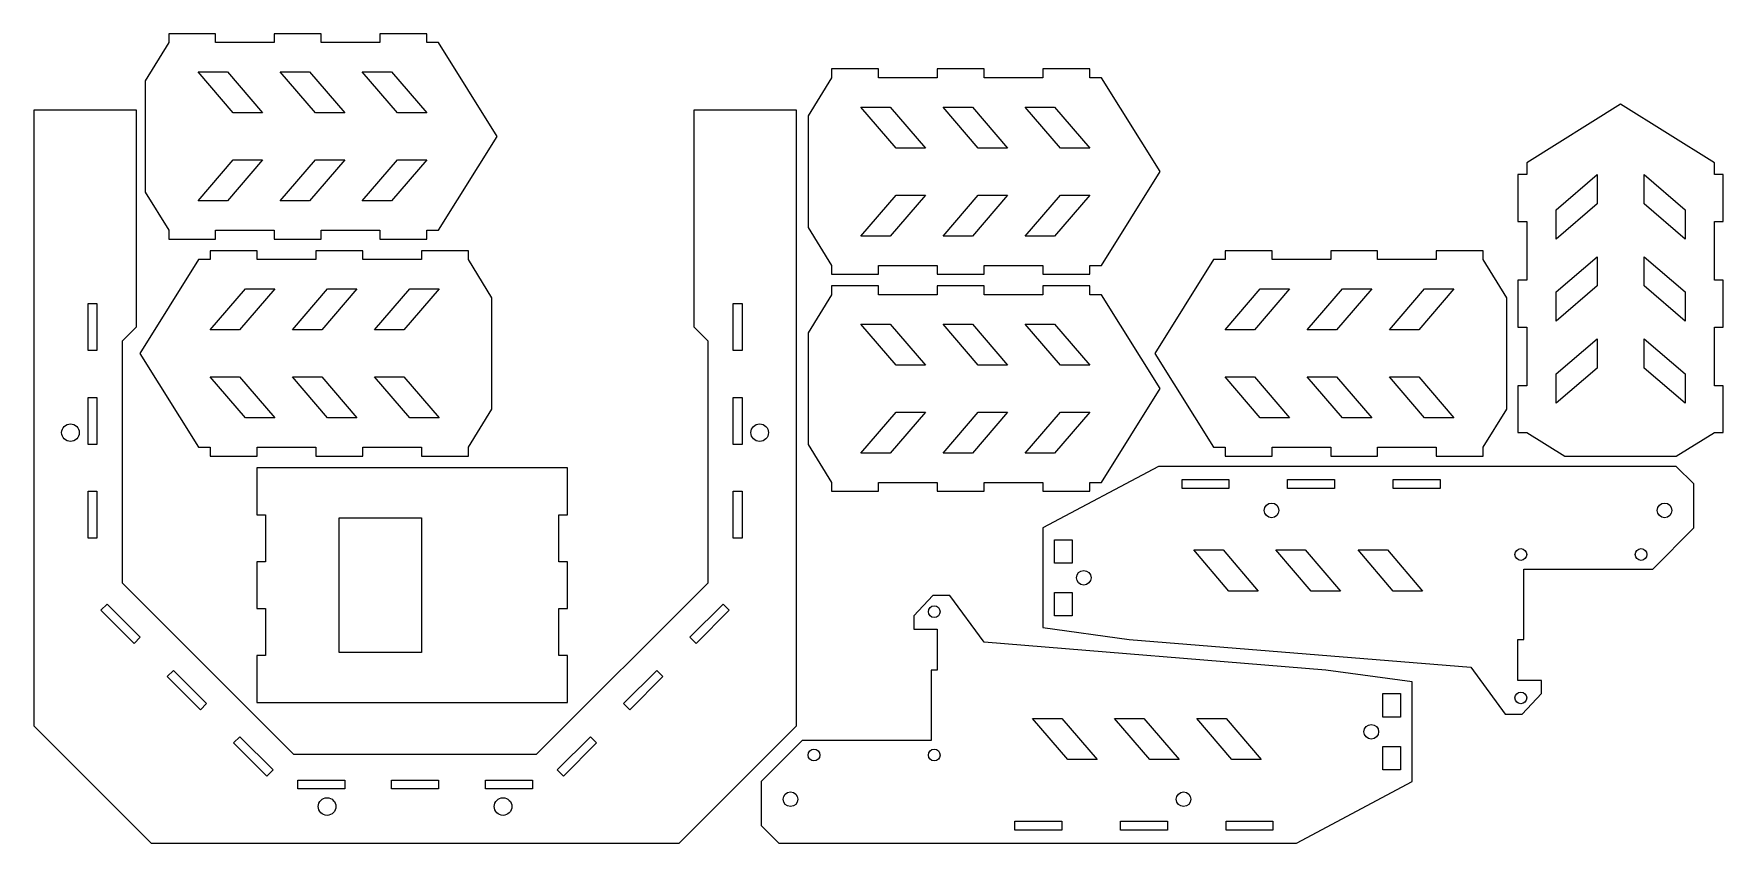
# Model space of a CAD drawing. Header units: millimetres. Extents: x 4 to 292, y 4 to 142.
import ezdxf

# ---------------------------------------------------------------- set-up
doc = ezdxf.new("R2010")
doc.units = ezdxf.units.MM
for name, color, linetype in [('chassis_diagonal_back_left__001', 7, 'Continuous'), ('foot_back__002', 7, 'Continuous'), ('foot_back__005', 7, 'Continuous'), ('foot_outer__001', 7, 'Continuous'), ('foot_outer__002', 7, 'Continuous'), ('foot_outer__003', 7, 'Continuous'), ('foot_outer__004', 7, 'Continuous'), ('foot_outer__005', 7, 'Continuous'), ('foot_outer__006', 7, 'Continuous'), ('torso_layer_3__001', 7, 'Continuous')]:
    doc.layers.add(name, color=color, linetype=linetype)

msp = doc.modelspace()

# ---------------------------------------------------------------- linework, layer by layer
at = {"layer": 'chassis_diagonal_back_left__001'}
for p, q in [((94.52, 67.52), (41.52, 67.52)), ((41.52, 67.52), (41.52, 59.52)), ((94.52, 59.52), (94.52, 67.52)), ((41.52, 59.52), (43.02, 59.52)), ((43.02, 59.52), (43.02, 51.52)), ((55.6, 36.02), (55.6, 59.02)), ((55.6, 59.02), (69.6, 59.02)), ((69.6, 59.02), (69.6, 36.02)), ((93.02, 51.52), (93.02, 59.52)), ((93.02, 59.52), (94.52, 59.52)), ((43.02, 51.52), (41.52, 51.52)), ((41.52, 51.52), (41.52, 43.52)), ((94.52, 51.52), (93.02, 51.52)), ((94.52, 43.52), (94.52, 51.52)), ((41.52, 43.52), (43.02, 43.52)), ((43.02, 43.52), (43.02, 35.52)), ((93.02, 35.52), (93.02, 43.52)), ((93.02, 43.52), (94.52, 43.52)), ((43.02, 35.52), (41.52, 35.52)), ((41.52, 35.52), (41.52, 27.52)), ((69.6, 36.02), (55.6, 36.02)), ((94.52, 35.52), (93.02, 35.52)), ((94.52, 27.52), (94.52, 35.52)), ((41.52, 27.52), (94.52, 27.52))]:
    msp.add_line(p, q, dxfattribs=at)
at = {"layer": 'foot_back__002'}
for p, q in [((156.77, 45.77), (153.52, 42.27)), ((159.7, 45.77), (156.77, 45.77)), ((165.52, 37.77), (159.7, 45.77)), ((153.52, 42.27), (153.52, 40.02)), ((153.52, 40.02), (157.52, 40.02)), ((157.52, 40.02), (157.52, 33.02)), ((223.77, 33.02), (165.52, 37.77)), ((157.52, 33.02), (156.52, 33.02)), ((156.52, 33.02), (156.52, 21.02)), ((238.52, 31.02), (223.77, 33.02)), ((233.52, 25.02), (233.52, 29.02)), ((233.52, 29.02), (236.52, 29.02)), ((236.52, 29.02), (236.52, 25.02)), ((238.52, 14.02), (238.52, 31.02)), ((179.77, 17.77), (173.77, 24.77)), ((173.77, 24.77), (178.77, 24.77)), ((178.77, 24.77), (184.77, 17.77)), ((193.77, 17.77), (187.77, 24.77)), ((187.77, 24.77), (192.77, 24.77)), ((192.77, 24.77), (198.77, 17.77)), ((207.77, 17.77), (201.77, 24.77)), ((201.77, 24.77), (206.77, 24.77)), ((206.77, 24.77), (212.77, 17.77)), ((236.52, 25.02), (233.52, 25.02)), ((134.52, 21.02), (127.52, 14.02)), ((156.52, 21.02), (134.52, 21.02)), ((184.77, 17.77), (179.77, 17.77)), ((198.77, 17.77), (193.77, 17.77)), ((212.77, 17.77), (207.77, 17.77)), ((233.52, 16.02), (233.52, 20.02)), ((233.52, 20.02), (236.52, 20.02)), ((236.52, 20.02), (236.52, 16.02)), ((236.52, 16.02), (233.52, 16.02)), ((127.52, 14.02), (127.52, 6.52)), ((218.77, 3.52), (238.52, 14.02)), ((127.52, 6.52), (130.52, 3.52)), ((170.77, 5.77), (170.77, 7.27)), ((170.77, 7.27), (178.77, 7.27)), ((178.77, 5.77), (170.77, 5.77)), ((178.77, 7.27), (178.77, 5.77)), ((188.77, 5.77), (188.77, 7.27)), ((188.77, 7.27), (196.77, 7.27)), ((196.77, 5.77), (188.77, 5.77)), ((196.77, 7.27), (196.77, 5.77)), ((206.77, 5.77), (206.77, 7.27)), ((206.77, 7.27), (214.77, 7.27)), ((214.77, 5.77), (206.77, 5.77)), ((214.77, 7.27), (214.77, 5.77)), ((130.52, 3.52), (218.77, 3.52))]:
    msp.add_line(p, q, dxfattribs=at)
for centre, radius in [((157.02, 42.99), 1), ((231.52, 22.52), 1.25), ((136.52, 18.55), 1), ((157.02, 18.55), 1), ((132.52, 11.02), 1.25), ((199.52, 11.02), 1.25)]:
    msp.add_circle(centre, radius, dxfattribs=at)
at = {"layer": 'foot_back__005'}
for p, q in [((195.27, 67.77), (175.52, 57.27)), ((283.52, 67.77), (195.27, 67.77)), ((286.52, 64.77), (283.52, 67.77)), ((199.27, 65.52), (207.27, 65.52)), ((199.27, 64.02), (199.27, 65.52)), ((207.27, 64.02), (199.27, 64.02)), ((207.27, 65.52), (207.27, 64.02)), ((217.27, 65.52), (225.27, 65.52)), ((217.27, 64.02), (217.27, 65.52)), ((225.27, 64.02), (217.27, 64.02)), ((225.27, 65.52), (225.27, 64.02)), ((235.27, 65.52), (243.27, 65.52)), ((235.27, 64.02), (235.27, 65.52)), ((243.27, 64.02), (235.27, 64.02)), ((243.27, 65.52), (243.27, 64.02)), ((286.52, 57.27), (286.52, 64.77)), ((175.52, 57.27), (175.52, 40.27)), ((177.52, 55.27), (180.52, 55.27)), ((177.52, 51.27), (177.52, 55.27)), ((180.52, 55.27), (180.52, 51.27)), ((279.52, 50.27), (286.52, 57.27)), ((201.27, 53.52), (206.27, 53.52)), ((207.27, 46.52), (201.27, 53.52)), ((206.27, 53.52), (212.27, 46.52)), ((215.27, 53.52), (220.27, 53.52)), ((221.27, 46.52), (215.27, 53.52)), ((220.27, 53.52), (226.27, 46.52)), ((229.27, 53.52), (234.27, 53.52)), ((235.27, 46.52), (229.27, 53.52)), ((234.27, 53.52), (240.27, 46.52)), ((180.52, 51.27), (177.52, 51.27)), ((257.52, 38.27), (257.52, 50.27)), ((257.52, 50.27), (279.52, 50.27)), ((177.52, 46.27), (180.52, 46.27)), ((177.52, 42.27), (177.52, 46.27)), ((180.52, 46.27), (180.52, 42.27)), ((212.27, 46.52), (207.27, 46.52)), ((226.27, 46.52), (221.27, 46.52)), ((240.27, 46.52), (235.27, 46.52)), ((180.52, 42.27), (177.52, 42.27)), ((175.52, 40.27), (190.27, 38.27)), ((190.27, 38.27), (248.52, 33.52)), ((256.52, 31.27), (256.52, 38.27)), ((256.52, 38.27), (257.52, 38.27)), ((248.52, 33.52), (254.34, 25.52)), ((260.52, 31.27), (256.52, 31.27)), ((257.27, 25.52), (260.52, 29.02)), ((260.52, 29.02), (260.52, 31.27)), ((254.34, 25.52), (257.27, 25.52))]:
    msp.add_line(p, q, dxfattribs=at)
for centre, radius in [((214.52, 60.27), 1.25), ((281.52, 60.27), 1.25), ((257.02, 52.74), 1), ((277.52, 52.74), 1), ((182.52, 48.77), 1.25), ((257.02, 28.29), 1)]:
    msp.add_circle(centre, radius, dxfattribs=at)
at = {"layer": 'foot_outer__001'}
for p, q in [((214.61, 104.52), (206.61, 104.52)), ((206.61, 104.52), (206.61, 103.02)), ((214.61, 103.02), (214.61, 104.52)), ((232.61, 104.52), (224.61, 104.52)), ((224.61, 104.52), (224.61, 103.02)), ((232.61, 103.02), (232.61, 104.52)), ((250.61, 104.52), (242.61, 104.52)), ((242.61, 104.52), (242.61, 103.02)), ((250.61, 103.02), (250.61, 104.52)), ((204.61, 103.02), (194.61, 87.02)), ((206.61, 103.02), (204.61, 103.02)), ((224.61, 103.02), (214.61, 103.02)), ((242.61, 103.02), (232.61, 103.02)), ((254.61, 96.52), (250.61, 103.02)), ((206.61, 91.02), (212.61, 98.02)), ((217.61, 98.02), (211.61, 91.02)), ((212.61, 98.02), (217.61, 98.02)), ((220.61, 91.02), (226.61, 98.02)), ((231.61, 98.02), (225.61, 91.02)), ((226.61, 98.02), (231.61, 98.02)), ((234.61, 91.02), (240.61, 98.02)), ((245.61, 98.02), (239.61, 91.02)), ((240.61, 98.02), (245.61, 98.02)), ((254.61, 77.52), (254.61, 96.52)), ((211.61, 91.02), (206.61, 91.02)), ((225.61, 91.02), (220.61, 91.02)), ((239.61, 91.02), (234.61, 91.02)), ((194.61, 87.02), (204.61, 71.02)), ((206.61, 83.02), (211.61, 83.02)), ((212.61, 76.02), (206.61, 83.02)), ((211.61, 83.02), (217.61, 76.02)), ((220.61, 83.02), (225.61, 83.02)), ((226.61, 76.02), (220.61, 83.02)), ((225.61, 83.02), (231.61, 76.02)), ((234.61, 83.02), (239.61, 83.02)), ((240.61, 76.02), (234.61, 83.02)), ((239.61, 83.02), (245.61, 76.02)), ((217.61, 76.02), (212.61, 76.02)), ((231.61, 76.02), (226.61, 76.02)), ((245.61, 76.02), (240.61, 76.02)), ((250.61, 71.02), (254.61, 77.52)), ((204.61, 71.02), (206.61, 71.02)), ((206.61, 71.02), (206.61, 69.52)), ((206.61, 69.52), (214.61, 69.52)), ((214.61, 69.52), (214.61, 71.02)), ((214.61, 71.02), (224.61, 71.02)), ((224.61, 71.02), (224.61, 69.52)), ((224.61, 69.52), (232.61, 69.52)), ((232.61, 69.52), (232.61, 71.02)), ((232.61, 71.02), (242.61, 71.02)), ((242.61, 71.02), (242.61, 69.52)), ((242.61, 69.52), (250.61, 69.52)), ((250.61, 69.52), (250.61, 71.02))]:
    msp.add_line(p, q, dxfattribs=at)
at = {"layer": 'foot_outer__002'}
for p, q in [((147.52, 98.52), (139.52, 98.52)), ((139.52, 98.52), (139.52, 97.02)), ((147.52, 97.02), (147.52, 98.52)), ((165.52, 98.52), (157.52, 98.52)), ((157.52, 98.52), (157.52, 97.02)), ((165.52, 97.02), (165.52, 98.52)), ((183.52, 98.52), (175.52, 98.52)), ((175.52, 98.52), (175.52, 97.02)), ((183.52, 97.02), (183.52, 98.52)), ((139.52, 97.02), (135.52, 90.52)), ((157.52, 97.02), (147.52, 97.02)), ((175.52, 97.02), (165.52, 97.02)), ((185.52, 97.02), (183.52, 97.02)), ((195.52, 81.02), (185.52, 97.02)), ((135.52, 90.52), (135.52, 71.52)), ((150.52, 85.02), (144.52, 92.02)), ((144.52, 92.02), (149.52, 92.02)), ((149.52, 92.02), (155.52, 85.02)), ((164.52, 85.02), (158.52, 92.02)), ((158.52, 92.02), (163.52, 92.02)), ((163.52, 92.02), (169.52, 85.02)), ((178.52, 85.02), (172.52, 92.02)), ((172.52, 92.02), (177.52, 92.02)), ((177.52, 92.02), (183.52, 85.02)), ((155.52, 85.02), (150.52, 85.02)), ((169.52, 85.02), (164.52, 85.02)), ((183.52, 85.02), (178.52, 85.02)), ((185.52, 65.02), (195.52, 81.02)), ((144.52, 70.02), (150.52, 77.02)), ((155.52, 77.02), (149.52, 70.02)), ((150.52, 77.02), (155.52, 77.02)), ((158.52, 70.02), (164.52, 77.02)), ((169.52, 77.02), (163.52, 70.02)), ((164.52, 77.02), (169.52, 77.02)), ((172.52, 70.02), (178.52, 77.02)), ((183.52, 77.02), (177.52, 70.02)), ((178.52, 77.02), (183.52, 77.02)), ((135.52, 71.52), (139.52, 65.02)), ((149.52, 70.02), (144.52, 70.02)), ((163.52, 70.02), (158.52, 70.02)), ((177.52, 70.02), (172.52, 70.02)), ((139.52, 65.02), (139.52, 63.52)), ((139.52, 63.52), (147.52, 63.52)), ((147.52, 63.52), (147.52, 65.02)), ((147.52, 65.02), (157.52, 65.02)), ((157.52, 65.02), (157.52, 63.52)), ((157.52, 63.52), (165.52, 63.52)), ((165.52, 63.52), (165.52, 65.02)), ((165.52, 65.02), (175.52, 65.02)), ((175.52, 65.02), (175.52, 63.52)), ((175.52, 63.52), (183.52, 63.52)), ((183.52, 63.52), (183.52, 65.02)), ((183.52, 65.02), (185.52, 65.02))]:
    msp.add_line(p, q, dxfattribs=at)
at = {"layer": 'foot_outer__003'}
for p, q in [((34.52, 141.52), (26.52, 141.52)), ((26.52, 141.52), (26.52, 140.02)), ((34.52, 140.02), (34.52, 141.52)), ((52.52, 141.52), (44.52, 141.52)), ((44.52, 141.52), (44.52, 140.02)), ((52.52, 140.02), (52.52, 141.52)), ((70.52, 141.52), (62.52, 141.52)), ((62.52, 141.52), (62.52, 140.02)), ((70.52, 140.02), (70.52, 141.52)), ((26.52, 140.02), (22.52, 133.52)), ((44.52, 140.02), (34.52, 140.02)), ((62.52, 140.02), (52.52, 140.02)), ((72.52, 140.02), (70.52, 140.02)), ((82.52, 124.02), (72.52, 140.02)), ((22.52, 133.52), (22.52, 114.52)), ((37.52, 128.02), (31.52, 135.02)), ((31.52, 135.02), (36.52, 135.02)), ((36.52, 135.02), (42.52, 128.02)), ((51.52, 128.02), (45.52, 135.02)), ((45.52, 135.02), (50.52, 135.02)), ((50.52, 135.02), (56.52, 128.02)), ((65.52, 128.02), (59.52, 135.02)), ((59.52, 135.02), (64.52, 135.02)), ((64.52, 135.02), (70.52, 128.02)), ((42.52, 128.02), (37.52, 128.02)), ((56.52, 128.02), (51.52, 128.02)), ((70.52, 128.02), (65.52, 128.02)), ((72.52, 108.02), (82.52, 124.02)), ((31.52, 113.02), (37.52, 120.02)), ((42.52, 120.02), (36.52, 113.02)), ((37.52, 120.02), (42.52, 120.02)), ((45.52, 113.02), (51.52, 120.02)), ((56.52, 120.02), (50.52, 113.02)), ((51.52, 120.02), (56.52, 120.02)), ((59.52, 113.02), (65.52, 120.02)), ((70.52, 120.02), (64.52, 113.02)), ((65.52, 120.02), (70.52, 120.02)), ((22.52, 114.52), (26.52, 108.02)), ((36.52, 113.02), (31.52, 113.02)), ((50.52, 113.02), (45.52, 113.02)), ((64.52, 113.02), (59.52, 113.02)), ((26.52, 108.02), (26.52, 106.52)), ((34.52, 106.52), (34.52, 108.02)), ((34.52, 108.02), (44.52, 108.02)), ((44.52, 108.02), (44.52, 106.52)), ((52.52, 106.52), (52.52, 108.02)), ((52.52, 108.02), (62.52, 108.02)), ((62.52, 108.02), (62.52, 106.52)), ((70.52, 106.52), (70.52, 108.02)), ((70.52, 108.02), (72.52, 108.02)), ((26.52, 106.52), (34.52, 106.52)), ((44.52, 106.52), (52.52, 106.52)), ((62.52, 106.52), (70.52, 106.52))]:
    msp.add_line(p, q, dxfattribs=at)
at = {"layer": 'foot_outer__004'}
for p, q in [((274.02, 129.52), (258.02, 119.52)), ((290.02, 119.52), (274.02, 129.52)), ((258.02, 119.52), (258.02, 117.52)), ((290.02, 117.52), (290.02, 119.52)), ((258.02, 117.52), (256.52, 117.52)), ((256.52, 117.52), (256.52, 109.52)), ((263.02, 111.52), (270.02, 117.52)), ((270.02, 117.52), (270.02, 112.52)), ((278.02, 112.52), (278.02, 117.52)), ((278.02, 117.52), (285.02, 111.52)), ((291.52, 117.52), (290.02, 117.52)), ((291.52, 109.52), (291.52, 117.52)), ((270.02, 112.52), (263.02, 106.52)), ((285.02, 106.52), (278.02, 112.52)), ((256.52, 109.52), (258.02, 109.52)), ((258.02, 109.52), (258.02, 99.52)), ((263.02, 106.52), (263.02, 111.52)), ((285.02, 111.52), (285.02, 106.52)), ((290.02, 99.52), (290.02, 109.52)), ((290.02, 109.52), (291.52, 109.52)), ((263.02, 97.52), (270.02, 103.52)), ((270.02, 103.52), (270.02, 98.52)), ((278.02, 98.52), (278.02, 103.52)), ((278.02, 103.52), (285.02, 97.52)), ((258.02, 99.52), (256.52, 99.52)), ((256.52, 99.52), (256.52, 91.52)), ((270.02, 98.52), (263.02, 92.52)), ((285.02, 92.52), (278.02, 98.52)), ((291.52, 99.52), (290.02, 99.52)), ((291.52, 91.52), (291.52, 99.52)), ((263.02, 92.52), (263.02, 97.52)), ((285.02, 97.52), (285.02, 92.52)), ((256.52, 91.52), (258.02, 91.52)), ((258.02, 91.52), (258.02, 81.52)), ((263.02, 83.52), (270.02, 89.52)), ((270.02, 89.52), (270.02, 84.52)), ((278.02, 84.52), (278.02, 89.52)), ((278.02, 89.52), (285.02, 83.52)), ((290.02, 81.52), (290.02, 91.52)), ((290.02, 91.52), (291.52, 91.52)), ((270.02, 84.52), (263.02, 78.52)), ((263.02, 78.52), (263.02, 83.52)), ((285.02, 78.52), (278.02, 84.52)), ((285.02, 83.52), (285.02, 78.52)), ((258.02, 81.52), (256.52, 81.52)), ((256.52, 81.52), (256.52, 73.52)), ((291.52, 81.52), (290.02, 81.52)), ((291.52, 73.52), (291.52, 81.52)), ((256.52, 73.52), (258.02, 73.52)), ((258.02, 73.52), (264.52, 69.52)), ((283.52, 69.52), (290.02, 73.52)), ((290.02, 73.52), (291.52, 73.52)), ((264.52, 69.52), (283.52, 69.52))]:
    msp.add_line(p, q, dxfattribs=at)
at = {"layer": 'foot_outer__005'}
for p, q in [((41.61, 104.52), (33.61, 104.52)), ((33.61, 104.52), (33.61, 103.02)), ((41.61, 103.02), (41.61, 104.52)), ((59.61, 104.52), (51.61, 104.52)), ((51.61, 104.52), (51.61, 103.02)), ((59.61, 103.02), (59.61, 104.52)), ((77.61, 104.52), (69.61, 104.52)), ((69.61, 104.52), (69.61, 103.02)), ((77.61, 103.02), (77.61, 104.52)), ((31.61, 103.02), (21.61, 87.02)), ((33.61, 103.02), (31.61, 103.02)), ((51.61, 103.02), (41.61, 103.02)), ((69.61, 103.02), (59.61, 103.02)), ((81.61, 96.52), (77.61, 103.02)), ((33.61, 91.02), (39.61, 98.02)), ((44.61, 98.02), (38.61, 91.02)), ((39.61, 98.02), (44.61, 98.02)), ((47.61, 91.02), (53.61, 98.02)), ((58.61, 98.02), (52.61, 91.02)), ((53.61, 98.02), (58.61, 98.02)), ((61.61, 91.02), (67.61, 98.02)), ((72.61, 98.02), (66.61, 91.02)), ((67.61, 98.02), (72.61, 98.02)), ((81.61, 77.52), (81.61, 96.52)), ((38.61, 91.02), (33.61, 91.02)), ((52.61, 91.02), (47.61, 91.02)), ((66.61, 91.02), (61.61, 91.02)), ((21.61, 87.02), (31.61, 71.02)), ((33.61, 83.02), (38.61, 83.02)), ((39.61, 76.02), (33.61, 83.02)), ((38.61, 83.02), (44.61, 76.02)), ((47.61, 83.02), (52.61, 83.02)), ((53.61, 76.02), (47.61, 83.02)), ((52.61, 83.02), (58.61, 76.02)), ((61.61, 83.02), (66.61, 83.02)), ((67.61, 76.02), (61.61, 83.02)), ((66.61, 83.02), (72.61, 76.02)), ((44.61, 76.02), (39.61, 76.02)), ((58.61, 76.02), (53.61, 76.02)), ((72.61, 76.02), (67.61, 76.02)), ((77.61, 71.02), (81.61, 77.52)), ((31.61, 71.02), (33.61, 71.02)), ((33.61, 71.02), (33.61, 69.52)), ((33.61, 69.52), (41.61, 69.52)), ((41.61, 69.52), (41.61, 71.02)), ((41.61, 71.02), (51.61, 71.02)), ((51.61, 71.02), (51.61, 69.52)), ((51.61, 69.52), (59.61, 69.52)), ((59.61, 69.52), (59.61, 71.02)), ((59.61, 71.02), (69.61, 71.02)), ((69.61, 71.02), (69.61, 69.52)), ((69.61, 69.52), (77.61, 69.52)), ((77.61, 69.52), (77.61, 71.02))]:
    msp.add_line(p, q, dxfattribs=at)
at = {"layer": 'foot_outer__006'}
for p, q in [((147.52, 135.52), (139.52, 135.52)), ((139.52, 135.52), (139.52, 134.02)), ((147.52, 134.02), (147.52, 135.52)), ((165.52, 135.52), (157.52, 135.52)), ((157.52, 135.52), (157.52, 134.02)), ((165.52, 134.02), (165.52, 135.52)), ((183.52, 135.52), (175.52, 135.52)), ((175.52, 135.52), (175.52, 134.02)), ((183.52, 134.02), (183.52, 135.52)), ((139.52, 134.02), (135.52, 127.52)), ((157.52, 134.02), (147.52, 134.02)), ((175.52, 134.02), (165.52, 134.02)), ((185.52, 134.02), (183.52, 134.02)), ((195.52, 118.02), (185.52, 134.02)), ((135.52, 127.52), (135.52, 108.52)), ((150.52, 122.02), (144.52, 129.02)), ((144.52, 129.02), (149.52, 129.02)), ((149.52, 129.02), (155.52, 122.02)), ((164.52, 122.02), (158.52, 129.02)), ((158.52, 129.02), (163.52, 129.02)), ((163.52, 129.02), (169.52, 122.02)), ((178.52, 122.02), (172.52, 129.02)), ((172.52, 129.02), (177.52, 129.02)), ((177.52, 129.02), (183.52, 122.02)), ((155.52, 122.02), (150.52, 122.02)), ((169.52, 122.02), (164.52, 122.02)), ((183.52, 122.02), (178.52, 122.02)), ((185.52, 102.02), (195.52, 118.02)), ((144.52, 107.02), (150.52, 114.02)), ((155.52, 114.02), (149.52, 107.02)), ((150.52, 114.02), (155.52, 114.02)), ((158.52, 107.02), (164.52, 114.02)), ((169.52, 114.02), (163.52, 107.02)), ((164.52, 114.02), (169.52, 114.02)), ((172.52, 107.02), (178.52, 114.02)), ((183.52, 114.02), (177.52, 107.02)), ((178.52, 114.02), (183.52, 114.02)), ((135.52, 108.52), (139.52, 102.02)), ((149.52, 107.02), (144.52, 107.02)), ((163.52, 107.02), (158.52, 107.02)), ((177.52, 107.02), (172.52, 107.02)), ((139.52, 102.02), (139.52, 100.52)), ((147.52, 100.52), (147.52, 102.02)), ((147.52, 102.02), (157.52, 102.02)), ((157.52, 102.02), (157.52, 100.52)), ((165.52, 100.52), (165.52, 102.02)), ((165.52, 102.02), (175.52, 102.02)), ((175.52, 102.02), (175.52, 100.52)), ((183.52, 100.52), (183.52, 102.02)), ((183.52, 102.02), (185.52, 102.02)), ((139.52, 100.52), (147.52, 100.52)), ((157.52, 100.52), (165.52, 100.52)), ((175.52, 100.52), (183.52, 100.52))]:
    msp.add_line(p, q, dxfattribs=at)
at = {"layer": 'torso_layer_3__001'}
for p, q in [((21.02, 128.52), (3.52, 128.52)), ((3.52, 128.52), (3.52, 23.52)), ((21.02, 91.57), (21.02, 128.52)), ((133.52, 128.52), (116.02, 128.52)), ((116.02, 128.52), (116.02, 91.57)), ((133.52, 23.52), (133.52, 128.52)), ((12.77, 87.52), (12.77, 95.52)), ((12.77, 95.52), (14.27, 95.52)), ((14.27, 95.52), (14.27, 87.52)), ((122.77, 87.52), (122.77, 95.52)), ((122.77, 95.52), (124.27, 95.52)), ((124.27, 95.52), (124.27, 87.52)), ((18.63, 89.18), (21.02, 91.57)), ((116.02, 91.57), (118.41, 89.18)), ((14.27, 87.52), (12.77, 87.52)), ((18.63, 47.86), (18.63, 89.18)), ((118.41, 89.18), (118.41, 47.86)), ((124.27, 87.52), (122.77, 87.52)), ((12.77, 71.52), (12.77, 79.52)), ((12.77, 79.52), (14.27, 79.52)), ((14.27, 79.52), (14.27, 71.52)), ((122.77, 71.52), (122.77, 79.52)), ((122.77, 79.52), (124.27, 79.52)), ((124.27, 79.52), (124.27, 71.52)), ((14.27, 71.52), (12.77, 71.52)), ((124.27, 71.52), (122.77, 71.52)), ((12.77, 55.52), (12.77, 63.52)), ((12.77, 63.52), (14.27, 63.52)), ((14.27, 63.52), (14.27, 55.52)), ((122.77, 55.52), (122.77, 63.52)), ((122.77, 63.52), (124.27, 63.52)), ((124.27, 63.52), (124.27, 55.52)), ((14.27, 55.52), (12.77, 55.52)), ((124.27, 55.52), (122.77, 55.52)), ((47.86, 18.63), (18.63, 47.86)), ((118.41, 47.86), (89.18, 18.63)), ((14.96, 43.24), (16.02, 44.3)), ((20.61, 37.58), (14.96, 43.24)), ((16.02, 44.3), (21.67, 38.64)), ((115.37, 38.64), (121.02, 44.3)), ((122.08, 43.24), (116.43, 37.58)), ((121.02, 44.3), (122.08, 43.24)), ((21.67, 38.64), (20.61, 37.58)), ((116.43, 37.58), (115.37, 38.64)), ((26.27, 31.93), (27.33, 32.99)), ((31.93, 26.27), (26.27, 31.93)), ((27.33, 32.99), (32.99, 27.33)), ((104.05, 27.33), (109.71, 32.99)), ((110.77, 31.93), (105.11, 26.27)), ((109.71, 32.99), (110.77, 31.93)), ((32.99, 27.33), (31.93, 26.27)), ((105.11, 26.27), (104.05, 27.33)), ((3.52, 23.52), (23.52, 3.52)), ((113.52, 3.52), (133.52, 23.52)), ((37.58, 20.61), (38.64, 21.67)), ((43.24, 14.96), (37.58, 20.61)), ((38.64, 21.67), (44.3, 16.02)), ((92.74, 16.02), (98.4, 21.67)), ((99.46, 20.61), (93.8, 14.96)), ((98.4, 21.67), (99.46, 20.61)), ((89.18, 18.63), (47.86, 18.63)), ((44.3, 16.02), (43.24, 14.96)), ((93.8, 14.96), (92.74, 16.02)), ((48.52, 14.27), (56.52, 14.27)), ((48.52, 12.77), (48.52, 14.27)), ((56.52, 12.77), (48.52, 12.77)), ((56.52, 14.27), (56.52, 12.77)), ((64.52, 14.27), (72.52, 14.27)), ((64.52, 12.77), (64.52, 14.27)), ((72.52, 12.77), (64.52, 12.77)), ((72.52, 14.27), (72.52, 12.77)), ((80.52, 14.27), (88.52, 14.27)), ((80.52, 12.77), (80.52, 14.27)), ((88.52, 12.77), (80.52, 12.77)), ((88.52, 14.27), (88.52, 12.77)), ((23.52, 3.52), (113.52, 3.52))]:
    msp.add_line(p, q, dxfattribs=at)
for centre in [(9.77, 73.52), (127.27, 73.52), (53.52, 9.77), (83.52, 9.77)]:
    msp.add_circle(centre, 1.5, dxfattribs=at)

doc.saveas('drawing.dxf')
